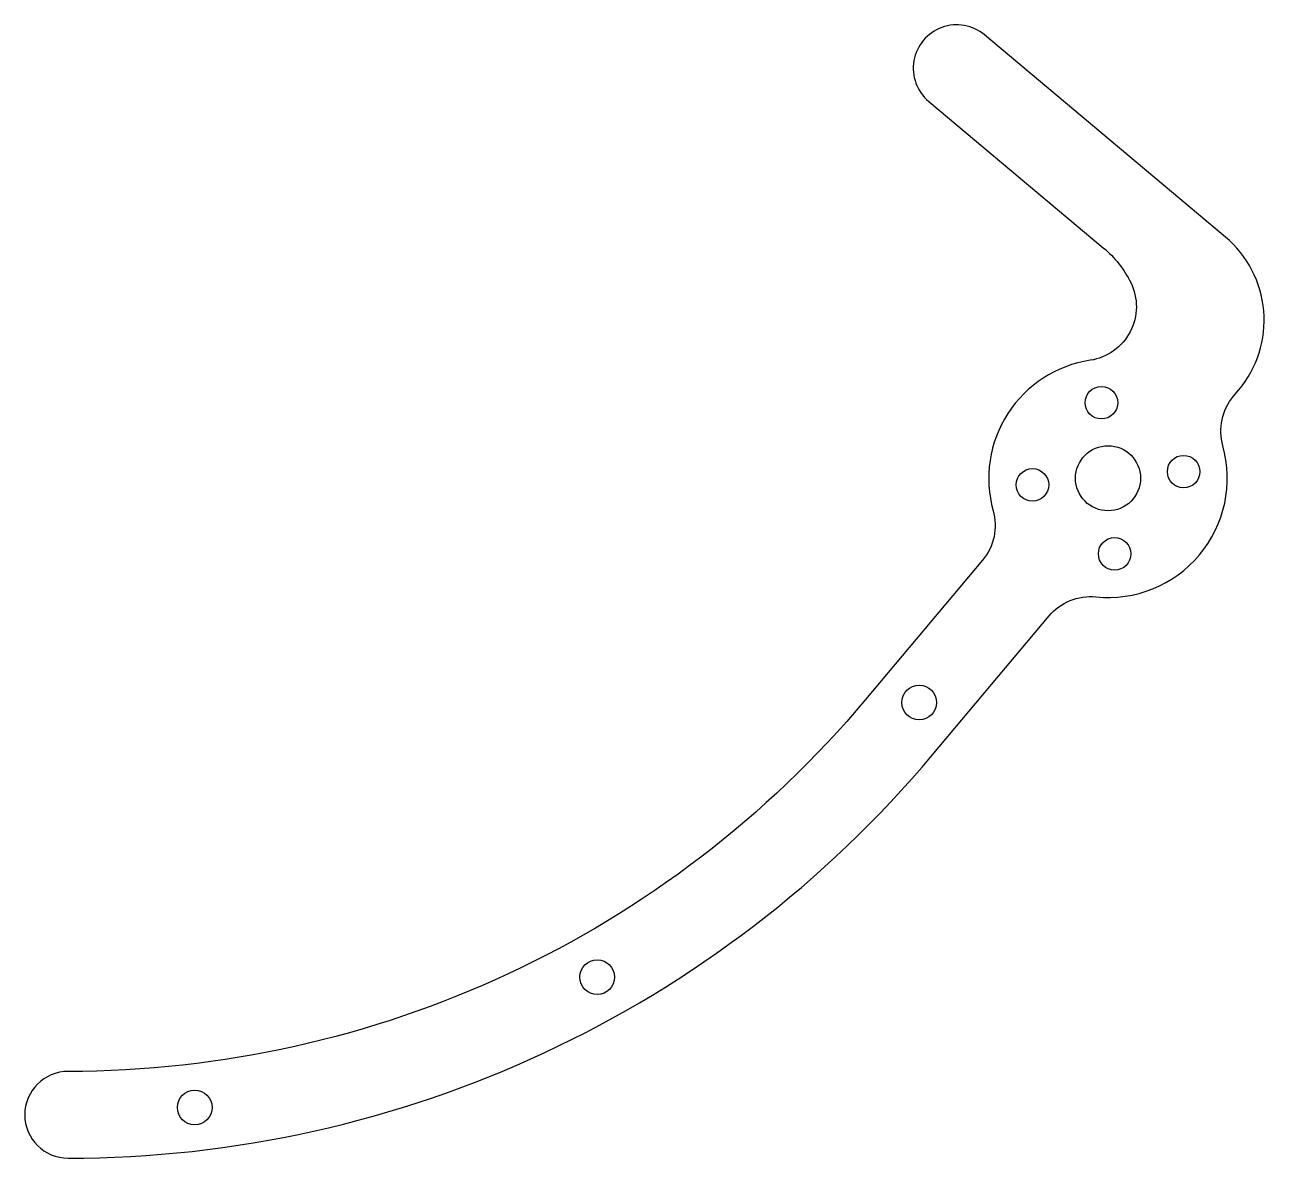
# Model space of a CAD drawing. Header units: millimetres. Extents: x -100 to 14, y -63 to 42.
import ezdxf

# ---------------------------------------------------------------- set-up
doc = ezdxf.new("R2010")
doc.units = ezdxf.units.MM

msp = doc.modelspace()

# ---------------------------------------------------------------- linework, layer by layer
msp.add_lwpolyline([(-95.89, -62.7, 0.221695), (-16.22, -25.55), (-5.44, -12.7, -0.248268), (-1.11, -10.94, 0.52915), (10.59, 2.99, -0.248268), (11.57, 7.56), (12.06, 8.15, 0.414214), (10.83, 22.24), (-11.38, 40.88, 1), (-16.53, 34.75), (-0.44, 21.26, -0.103229), (2.09, 18.05, -0.50861), (-1.64, 10.88, 0.451408), (-10.59, -2.99, -0.248268), (-11.57, -7.56), (-22.35, -20.41, -0.221695), (-95.89, -54.7, 1)], format="xyb", close=True)
for centre, radius in [((-0.61, 6.97), 1.5), ((0, 0), 3), ((6.97, 0.61), 1.5), ((-6.97, -0.61), 1.5), ((0.61, -6.97), 1.5), ((-17.41, -20.68), 1.6), ((-47.1, -46), 1.6), ((-84.22, -58.02), 1.6)]:
    msp.add_circle(centre, radius)

doc.saveas('drawing.dxf')
